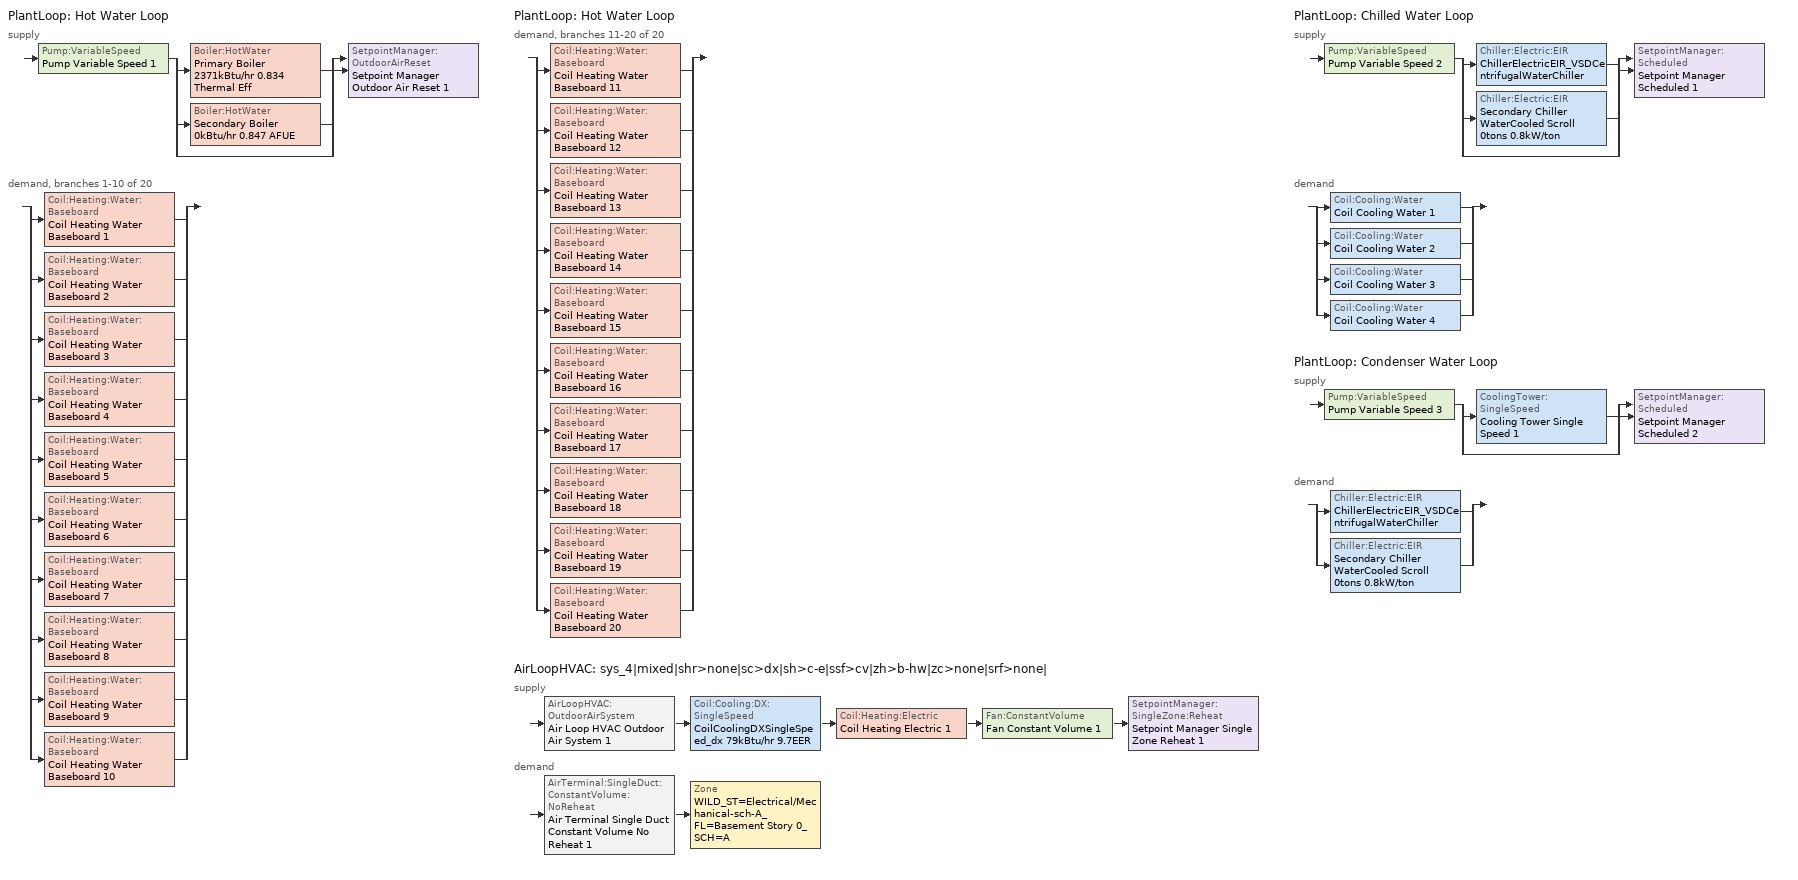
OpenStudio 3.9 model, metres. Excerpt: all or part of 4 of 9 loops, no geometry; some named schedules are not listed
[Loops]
PlantLoop 'Hot Water Loop'
 supply: Pump:VariableSpeed 'Pump Variable Speed 1' > split
  | Boiler:HotWater 'Primary Boiler 2371kBtu/hr 0.834 Thermal Eff'
  | Boiler:HotWater 'Secondary Boiler 0kBtu/hr 0.847 AFUE'
  | bypass
  join > SetpointManager:OutdoorAirReset 'Setpoint Manager Outdoor Air Reset 1'
 demand, branches 1-10 of 20: split
  | Coil:Heating:Water:Baseboard 'Coil Heating Water Baseboard 1'
  | Coil:Heating:Water:Baseboard 'Coil Heating Water Baseboard 2'
  | Coil:Heating:Water:Baseboard 'Coil Heating Water Baseboard 3'
  | Coil:Heating:Water:Baseboard 'Coil Heating Water Baseboard 4'
  | Coil:Heating:Water:Baseboard 'Coil Heating Water Baseboard 5'
  | Coil:Heating:Water:Baseboard 'Coil Heating Water Baseboard 6'
  | Coil:Heating:Water:Baseboard 'Coil Heating Water Baseboard 7'
  | Coil:Heating:Water:Baseboard 'Coil Heating Water Baseboard 8'
  | Coil:Heating:Water:Baseboard 'Coil Heating Water Baseboard 9'
  | Coil:Heating:Water:Baseboard 'Coil Heating Water Baseboard 10'
PlantLoop 'Hot Water Loop'
 demand, branches 11-20 of 20: split
  | Coil:Heating:Water:Baseboard 'Coil Heating Water Baseboard 11'
  | Coil:Heating:Water:Baseboard 'Coil Heating Water Baseboard 12'
  | Coil:Heating:Water:Baseboard 'Coil Heating Water Baseboard 13'
  | Coil:Heating:Water:Baseboard 'Coil Heating Water Baseboard 14'
  | Coil:Heating:Water:Baseboard 'Coil Heating Water Baseboard 15'
  | Coil:Heating:Water:Baseboard 'Coil Heating Water Baseboard 16'
  | Coil:Heating:Water:Baseboard 'Coil Heating Water Baseboard 17'
  | Coil:Heating:Water:Baseboard 'Coil Heating Water Baseboard 18'
  | Coil:Heating:Water:Baseboard 'Coil Heating Water Baseboard 19'
  | Coil:Heating:Water:Baseboard 'Coil Heating Water Baseboard 20'
AirLoopHVAC 'sys_4|mixed|shr>none|sc>dx|sh>c-e|ssf>cv|zh>b-hw|zc>none|srf>none|'
 supply: AirLoopHVAC:OutdoorAirSystem 'Air Loop HVAC Outdoor Air System 1' > Coil:Cooling:DX:SingleSpeed 'CoilCoolingDXSingleSpeed_dx 79kBtu/hr 9.7EER' > Coil:Heating:Electric 'Coil Heating Electric 1' > Fan:ConstantVolume 'Fan Constant Volume 1' > SetpointManager:SingleZone:Reheat 'Setpoint Manager Single Zone Reheat 1'
 demand: AirTerminal:SingleDuct:ConstantVolume:NoReheat 'Air Terminal Single Duct Constant Volume No Reheat 1' > Zone 'WILD_ST=Electrical/Mechanical-sch-A_FL=Basement Story 0_SCH=A'
PlantLoop 'Chilled Water Loop'
 supply: Pump:VariableSpeed 'Pump Variable Speed 2' > split
  | Chiller:Electric:EIR 'ChillerElectricEIR_VSDCentrifugalWaterChiller'
  | Chiller:Electric:EIR 'Secondary Chiller WaterCooled Scroll 0tons 0.8kW/ton'
  | bypass
  join > SetpointManager:Scheduled 'Setpoint Manager Scheduled 1'
 demand: split
  | Coil:Cooling:Water 'Coil Cooling Water 1'
  | Coil:Cooling:Water 'Coil Cooling Water 2'
  | Coil:Cooling:Water 'Coil Cooling Water 3'
  | Coil:Cooling:Water 'Coil Cooling Water 4'
PlantLoop 'Condenser Water Loop'
 supply: Pump:VariableSpeed 'Pump Variable Speed 3' > split
  | CoolingTower:SingleSpeed 'Cooling Tower Single Speed 1'
  | bypass
  join > SetpointManager:Scheduled 'Setpoint Manager Scheduled 2'
 demand: split
  | Chiller:Electric:EIR 'ChillerElectricEIR_VSDCentrifugalWaterChiller'
  | Chiller:Electric:EIR 'Secondary Chiller WaterCooled Scroll 0tons 0.8kW/ton'
[Sizing:Zone]
WILD_ST=Electrical/Mechanical-sch-A_FL=Basement Story 0_SCH=A: Zone Cooling Design Supply Air Temperature Input Method=TemperatureDifference; Zone Cooling Design Supply Air Temperature {C}=14; Zone Cooling Design Supply Air Temperature Difference {deltaC}=11; Zone Heating Design Supply Air Temperature Input Method=TemperatureDifference; Zone Heating Design Supply Air Temperature {C}=40; Zone Heating Design Supply Air Temperature Difference {deltaC}=21; Zone Cooling Design Supply Air Humidity Ratio {kg-H2O/kg-air}=0.0085; Zone Heating Design Supply Air Humidity Ratio {kg-H2O/kg-air}=0.008; Zone Heating Sizing Factor=1.3; Zone Cooling Sizing Factor=1.1; Cooling Design Air Flow Method=DesignDay; Heating Design Air Flow Method=DesignDay; Account for Dedicated Outdoor Air System=No; Dedicated Outdoor Air System Control Strategy=NeutralSupplyAir; Dedicated Outdoor Air Low Setpoint Temperature for Design {C}=autosize; Dedicated Outdoor Air High Setpoint Temperature for Design {C}=autosize; Zone Load Sizing Method=Sensible Load Only No Latent Load; Zone Latent Cooling Design Supply Air Humidity Ratio Input Method=HumidityRatioDifference; Zone Cooling Design Supply Air Humidity Ratio Difference {kgWater/kgDryAir}=0.005; Zone Latent Heating Design Supply Air Humidity Ratio Input Method=HumidityRatioDifference; Zone Humidification Design Supply Air Humidity Ratio Difference {kgWater/kgDryAir}=0.005; Sizing Option=Coincident
[Zone equipment]
WILD_ST=Electrical/Mechanical-sch-A_FL=Basement Story 0_SCH=A: Zone HVAC Baseboard Convective Water 1, Air Terminal Single Duct Constant Volume No Reheat 1
[PlantLoop] Glycol Concentration=0; Plant Loop Volume {m3}=Autocalculate; Load Distribution Scheme=Optimal
Name | Fluid Type
Hot Water Loop | Water
Chilled Water Loop; Condenser Water Loop
[Sizing:Plant] Sizing Option=NonCoincident; Zone Timesteps in Averaging Window=1; Coincident Sizing Factor Mode=None
Name | Loop Type | Design Loop Exit Temperature {C} | Loop Design Temperature Difference {deltaC}
Hot Water Loop | Heating | 82 | 16
Chilled Water Loop | Cooling | 7 | 6
Condenser Water Loop | Condenser | 29 | 6
[Pump:VariableSpeed] Pump Control Type=Intermittent; Skin Loss Radiative Fraction=0.5; Design Power Sizing Method=PowerPerFlowPerPressure; Design Electric Power per Unit Flow Rate {W/(m3/s)}=348701.1; Design Shaft Power per Unit Flow Rate per Unit Head {W-s/m3-Pa}=1.28205; Design Minimum Flow Rate Fraction=0
Name | Motor Efficiency
Pump Variable Speed 1 | 0.895
Pump Variable Speed 2 | 0.936
Pump Variable Speed 3 | 0.954
[Boiler:HotWater] Fuel Type=FuelOilNo2; Normalized Boiler Efficiency Curve=BOILER-EFFFPLR-NECB2011; Water Outlet Upper Temperature Limit {C}=99; On Cycle Parasitic Electric Load {W}=0; Off Cycle Parasitic Fuel Load {W}=0; Sizing Factor=1
Name | Nominal Capacity {W} | Nominal Thermal Efficiency | Minimum Part Load Ratio | Boiler Flow Mode
Primary Boiler 2371kBtu/hr 0.834 Thermal Eff | 694942 | 0.834 | 0.25 | LeavingSetpointModulated
Secondary Boiler 0kBtu/hr 0.847 AFUE | 0.001 | 0.847 |  | ConstantFlow
[SetpointManager:OutdoorAirReset]
Setpoint Manager Outdoor Air Reset 1: Control Variable=Temperature; Setpoint at Outdoor Low Temperature {C}=82; Outdoor Low Temperature {C}=-16; Setpoint at Outdoor High Temperature {C}=60; Outdoor High Temperature {C}=0; Setpoint Node or NodeList=Hot Water Loop Supply Outlet Node
[AirLoopHVAC]
sys_4|mixed|shr>none|sc>dx|sh>c-e|ssf>cv|zh>b-hw|zc>none|srf>none|: Availability Schedule=sys_4|mixed|shr>none|sc>dx|sh>c-e|ssf>cv|zh>b-hw|zc>none|srf>none| Occ Sch; Design Supply Air Flow Rate {m3/s}=autosize; Design Return Air Flow Fraction of Supply Air Flow=1
[Sizing:System]
sys_4|mixed|shr>none|sc>dx|sh>c-e|ssf>cv|zh>b-hw|zc>none|srf>none|: Type of Load to Size On=Sensible; Design Outdoor Air Flow Rate {m3/s}=Autosize; Central Heating Maximum System Air Flow Ratio=1; Preheat Design Temperature {C}=7; Preheat Design Humidity Ratio {kg-H2O/kg-Air}=0.008; Precool Design Temperature {C}=13; Precool Design Humidity Ratio {kg-H2O/kg-Air}=0.008; Central Cooling Design Supply Air Temperature {C}=13; Central Heating Design Supply Air Temperature {C}=43; Sizing Option=NonCoincident; 100% Outdoor Air in Cooling=No; 100% Outdoor Air in Heating=No; Central Cooling Design Supply Air Humidity Ratio {kg-H2O/kg-Air}=0.0085; Central Heating Design Supply Air Humidity Ratio {kg-H2O/kg-Air}=0.008; Cooling Design Air Flow Method=DesignDay; Cooling Design Air Flow Rate {m3/s}=0; Heating Design Air Flow Method=DesignDay; Heating Design Air Flow Rate {m3/s}=0; System Outdoor Air Method=ZoneSum; Zone Maximum Outdoor Air Fraction=1; Cooling Supply Air Flow Rate Per Floor Area {m3/s-m2}=0.00996765; Cooling Fraction of Autosized Cooling Supply Air Flow Rate=1; Cooling Supply Air Flow Rate Per Unit Cooling Capacity {m3/s-W}=3.94755e-05; Heating Supply Air Flow Rate Per Floor Area {m3/s-m2}=0.00996765; Heating Fraction of Autosized Heating Supply Air Flow Rate=1; Heating Fraction of Autosized Cooling Supply Air Flow Rate=1; Heating Supply Air Flow Rate Per Unit Heating Capacity {m3/s-W}=3.15882e-05; Cooling Design Capacity Method=CoolingDesignCapacity; Cooling Design Capacity {W}=autosize; Cooling Design Capacity Per Floor Area {W/m2}=234.7; Fraction of Autosized Cooling Design Capacity=1; Heating Design Capacity Method=HeatingDesignCapacity; Heating Design Capacity {W}=autosize; Heating Design Capacity Per Floor Area {W/m2}=157; Fraction of Autosized Heating Design Capacity=1; Central Cooling Capacity Control Method=OnOff; Occupant Diversity=autosize
[Fan:ConstantVolume]
Fan Constant Volume 1: Availability Schedule=Always On Discrete; Fan Total Efficiency=0.39975; Pressure Rise {Pa}=640; Maximum Flow Rate {m3/s}=AutoSize; Motor Efficiency=0.615
[Coil:Cooling:DX:SingleSpeed]
CoilCoolingDXSingleSpeed_dx 79kBtu/hr 9.7EER: Availability Schedule=Always On Discrete; Rated Total Cooling Capacity {W}=autosize; Rated Sensible Heat Ratio=autosize; Rated COP {W/W}=3.36681; Rated Air Flow Rate {m3/s}=autosize; Rated Evaporator Fan Power Per Volume Flow Rate 2017 {W/(m3/s)}=773.3; Rated Evaporator Fan Power Per Volume Flow Rate 2023 {W/(m3/s)}=934.4; Total Cooling Capacity Function of Temperature Curve=DXCOOL-NECB2011-REF-CAPFT; Total Cooling Capacity Function of Flow Fraction Curve=DXCOOL-NECB2011-REF-CAPFFLOW; Energy Input Ratio Function of Temperature Curve=DXCOOL-NECB2011-REF-COOLEIRFT; Energy Input Ratio Function of Flow Fraction Curve=DXCOOL-NECB2011-REF-COOLEIRFFLOW; Part Load Fraction Correlation Curve=DXCOOL-NECB2011-REF-COOLPLFFPLR; Minimum Outdoor Dry-Bulb Temperature for Compressor Operation {C}=-25; Nominal Time for Condensate Removal to Begin {s}=0; Ratio of Initial Moisture Evaporation Rate and Steady State Latent Capacity=0; Maximum Cycling Rate {cycles/hr}=0; Latent Capacity Time Constant {s}=0; Condenser Type=AirCooled; Evaporative Condenser Effectiveness=0.9; Evaporative Condenser Air Flow Rate {m3/s}=autosize; Evaporative Condenser Pump Rated Power Consumption {W}=autosize; Crankcase Heater Capacity {W}=0; Maximum Outdoor Dry-Bulb Temperature for Crankcase Heater Operation {C}=10; Basin Heater Capacity {W/K}=0; Basin Heater Setpoint Temperature {C}=2
[Coil:Heating:Electric]
Coil Heating Electric 1: Availability Schedule=Always On Discrete
[Controller:OutdoorAir]
Controller Outdoor Air 1: Minimum Outdoor Air Flow Rate {m3/s}=autosize; Maximum Outdoor Air Flow Rate {m3/s}=Autosize; Economizer Control Type=DifferentialEnthalpy; Economizer Control Action Type=ModulateFlow; Lockout Type=NoLockout; Minimum Limit Type=FixedMinimum; Minimum Outdoor Air Schedule=sys_4|mixed|shr>none|sc>dx|sh>c-e|ssf>cv|zh>b-hw|zc>none|srf>none| Occ Sch; Controller Mechanical Ventilation=Controller Mechanical Ventilation 1; High Humidity Control=No; High Humidity Outdoor Air Flow Ratio=1; Control High Indoor Humidity Based on Outdoor Humidity Ratio=Yes; Heat Recovery Bypass Control Type=BypassWhenWithinEconomizerLimits; Economizer Operation Staging=InterlockedWithMechanicalCooling
[Controller:MechanicalVentilation]
Controller Mechanical Ventilation 1: Availability Schedule=Always On Discrete; System Outdoor Air Method=ZoneSum
[AirLoopHVAC:OutdoorAirSystem]
Air Loop HVAC Outdoor Air System 1: Controller=Controller Outdoor Air 1
[SetpointManager:SingleZone:Reheat]
Setpoint Manager Single Zone Reheat 1: Minimum Supply Air Temperature {C}=13; Maximum Supply Air Temperature {C}=43; Control Zone=WILD_ST=Electrical/Mechanical-sch-A_FL=Basement Story 0_SCH=A; Setpoint Node or NodeList=sys_4|mixed|shr>none|sc>dx|sh>c-e|ssf>cv|zh>b-hw|zc>none|srf>none| Supply Outlet Node
[Coil:Heating:Water:Baseboard] Heating Design Capacity Method=HeatingDesignCapacity; Heating Design Capacity {W}=autosize; Heating Design Capacity Per Floor Area {W/m2}=0; Fraction of Autosized Heating Design Capacity=0.8
Coil Heating Water Baseboard 1; Coil Heating Water Baseboard 2; Coil Heating Water Baseboard 3; Coil Heating Water Baseboard 4; Coil Heating Water Baseboard 5; Coil Heating Water Baseboard 6; Coil Heating Water Baseboard 7; Coil Heating Water Baseboard 8; Coil Heating Water Baseboard 9; Coil Heating Water Baseboard 10; Coil Heating Water Baseboard 11; Coil Heating Water Baseboard 12; Coil Heating Water Baseboard 13; Coil Heating Water Baseboard 14; Coil Heating Water Baseboard 15; Coil Heating Water Baseboard 16; Coil Heating Water Baseboard 17; Coil Heating Water Baseboard 18; Coil Heating Water Baseboard 19; Coil Heating Water Baseboard 20
[ZoneHVAC:Baseboard:Convective:Water] Availability Schedule=Always On Discrete
Name | Heating Coil
Zone HVAC Baseboard Convective Water 1 | Coil Heating Water Baseboard 1
Zone HVAC Baseboard Convective Water 2 | Coil Heating Water Baseboard 2
Zone HVAC Baseboard Convective Water 3 | Coil Heating Water Baseboard 3
Zone HVAC Baseboard Convective Water 4 | Coil Heating Water Baseboard 4
Zone HVAC Baseboard Convective Water 5 | Coil Heating Water Baseboard 5
Zone HVAC Baseboard Convective Water 6 | Coil Heating Water Baseboard 6
Zone HVAC Baseboard Convective Water 7 | Coil Heating Water Baseboard 7
Zone HVAC Baseboard Convective Water 8 | Coil Heating Water Baseboard 8
Zone HVAC Baseboard Convective Water 9 | Coil Heating Water Baseboard 9
Zone HVAC Baseboard Convective Water 10 | Coil Heating Water Baseboard 10
Zone HVAC Baseboard Convective Water 11 | Coil Heating Water Baseboard 11
Zone HVAC Baseboard Convective Water 12 | Coil Heating Water Baseboard 12
Zone HVAC Baseboard Convective Water 13 | Coil Heating Water Baseboard 13
Zone HVAC Baseboard Convective Water 14 | Coil Heating Water Baseboard 14
Zone HVAC Baseboard Convective Water 15 | Coil Heating Water Baseboard 15
Zone HVAC Baseboard Convective Water 16 | Coil Heating Water Baseboard 16
Zone HVAC Baseboard Convective Water 17 | Coil Heating Water Baseboard 17
Zone HVAC Baseboard Convective Water 18 | Coil Heating Water Baseboard 18
Zone HVAC Baseboard Convective Water 19 | Coil Heating Water Baseboard 19
Zone HVAC Baseboard Convective Water 20 | Coil Heating Water Baseboard 20
[AirTerminal:SingleDuct:ConstantVolume:NoReheat]
Air Terminal Single Duct Constant Volume No Reheat 1: Availability Schedule=Always On Discrete; Maximum Air Flow Rate {m3/s}=AutoSize
[Chiller:Electric:EIR] Reference Chilled Water Flow Rate {m3/s}=Autosize; Condenser Type=WaterCooled; Condenser Heat Recovery Relative Capacity Fraction=1; Condenser Flow Control=ConstantFlow; Condenser Minimum Flow Fraction=0.2; Thermosiphon Minimum Temperature Difference=0
Name | Reference Capacity {W} | Reference COP {W/W} | Reference Leaving Chilled Water Temperature {C} | Reference Entering Condenser Fluid Temperature {C} | Cooling Capacity Function of Temperature Curve | Electric Input to Cooling Output Ratio Function of Temperature Curve | Electric Input to Cooling Output Ratio Function of Part Load Ratio Curve | Minimum Part Load Ratio | Maximum Part Load Ratio | Optimum Part Load Ratio | Minimum Unloading Ratio | Fraction of Compressor Electric Consumption Rejected by Condenser | Leaving Chilled Water Lower Temperature Limit {C} | Chiller Flow Mode | Design Heat Recovery Water Flow Rate {m3/s} | Basin Heater Setpoint Temperature {C}
ChillerElectricEIR_VSDCentrifugalWaterChiller | 2.08118e+06 | 9.54 | 5.56 | 12.78 | ElectricEIRChiller York YT 2233kW/9.54COP/VSD CAPFT_2 | ElectricEIRChiller York YT 2233kW/9.54COP/VSD EIRFT_2 | ElectricEIRChiller York YT 2233kW/9.54COP/VSD EIRFPLR_2 | 0.1 | 1.04 | 1 | 0.1 | 1 | 2 | ConstantFlow | 0
Secondary Chiller WaterCooled Scroll 0tons 0.8kW/ton | 0.001 | 4.5032 |  |  | WaterCooled_Scroll_CAPFT_NECB2011 | WaterCooled_Scroll_EIRFT_NECB2011 | WaterCooled_Scroll_EIRFPLR_NECB2011 | 0.25 |  |  | 0.25 |  |  | LeavingSetpointModulated | Autosize | 10
[SetpointManager:Scheduled] Control Variable=Temperature
Name | Schedule | Setpoint Node or NodeList
Setpoint Manager Scheduled 1 | CHW Temp | Chilled Water Loop Supply Outlet Node
Setpoint Manager Scheduled 2 | CW Temp | Condenser Water Loop Supply Outlet Node
[CoolingTower:SingleSpeed]
Cooling Tower Single Speed 1: Design Water Flow Rate {m3/s}=autosize; Design Air Flow Rate {m3/s}=autosize; Fan Power at Design Air Flow Rate {W}=autosize; U-Factor Times Area Value at Design Air Flow Rate {W/K}=autosize; Air Flow Rate in Free Convection Regime {m3/s}=autosize; U-Factor Times Area Value at Free Convection Air Flow Rate {W/K}=autosize; Performance Input Method=UFactorTimesAreaAndDesignWaterFlowRate; Free Convection Capacity {W}=0; Basin Heater Capacity {W/K}=0; Basin Heater Setpoint Temperature {C}=2; Evaporation Loss Mode=LossFactor; Evaporation Loss Factor {percent/K}=0.2; Drift Loss Percent {percent}=0.008; Blowdown Calculation Mode=ConcentrationRatio; Blowdown Concentration Ratio=3; Capacity Control=FanCycling; Number of Cells=2; Cell Control=MinimalCell; Cell Minimum  Water Flow Rate Fraction=0.33; Cell Maximum Water Flow Rate Fraction=2.5; Sizing Factor=1; Free Convection Air Flow Rate Sizing Factor=0.1; Free Convection U-Factor Times Area Value Sizing Factor=0.1; Heat Rejection Capacity and Nominal Capacity Sizing Ratio=1.25; Free Convection Nominal Capacity Sizing Factor=0.1; Design Inlet Air Dry-Bulb Temperature {C}=35; Design Inlet Air Wet-Bulb Temperature {C}=24; Design Approach Temperature {deltaC}=5; Design Range Temperature {deltaC}=6
[Coil:Cooling:Water] Availability Schedule=Always On Discrete
Coil Cooling Water 1; Coil Cooling Water 2; Coil Cooling Water 3; Coil Cooling Water 4
[Controller:WaterCoil] Action=Reverse
Name | Water Coil
Controller Water Coil 1 | Coil Cooling Water 1
Controller Water Coil 2 | Coil Cooling Water 2
Controller Water Coil 3 | Coil Cooling Water 3
Controller Water Coil 4 | Coil Cooling Water 4
[Schedule:Ruleset]
Name | Default Day Schedule | Summer Design Day Schedule | Winter Design Day Schedule
CHW Temp | Schedule Day 3
CW Temp | Schedule Day 4
sys_4|mixed|shr>none|sc>dx|sh>c-e|ssf>cv|zh>b-hw|zc>none|srf>none| Occ Sch | sys_4|mixed|shr>none|sc>dx|sh>c-e|ssf>cv|zh>b-hw|zc>none|srf>none| Occ Sch Default | sys_4|mixed|shr>none|sc>dx|sh>c-e|ssf>cv|zh>b-hw|zc>none|srf>none| Occ Sch Summer Design Day | sys_4|mixed|shr>none|sc>dx|sh>c-e|ssf>cv|zh>b-hw|zc>none|srf>none| Occ Sch Winter Design Day
[Schedule:Day]
Schedule Day 3: 1, 0, 7, 2, 0, 7, 3, 0, 7, 4, 0, 7, 5, 0, 7, 6, 0, 7, 7, 0, 7, 8, 0, 7, 9, 0, 7, 10, 0, 7, 11, 0, 7, 12, 0, 7, 13, 0, 7, 14, 0, 7, 15, 0, 7, 16, 0, 7, 17, 0, 7, 18, 0, 7, 19, 0, 7, 20, 0, 7, 21, 0, 7, 22, 0, 7, 23, 0, 7, 24, 0, 7
Schedule Day 4: 1, 0, 29, 2, 0, 29, 3, 0, 29, 4, 0, 29, 5, 0, 29, 6, 0, 29, 7, 0, 29, 8, 0, 29, 9, 0, 29, 10, 0, 29, 11, 0, 29, 12, 0, 29, 13, 0, 29, 14, 0, 29, 15, 0, 29, 16, 0, 29, 17, 0, 29, 18, 0, 29, 19, 0, 29, 20, 0, 29, 21, 0, 29, 22, 0, 29, 23, 0, 29, 24, 0, 29
sys_4|mixed|shr>none|sc>dx|sh>c-e|ssf>cv|zh>b-hw|zc>none|srf>none| Occ Sch Default: 8, 0, 0, 19, 0, 1, 24, 0, 0
sys_4|mixed|shr>none|sc>dx|sh>c-e|ssf>cv|zh>b-hw|zc>none|srf>none| Occ Sch Winter Design Day; sys_4|mixed|shr>none|sc>dx|sh>c-e|ssf>cv|zh>b-hw|zc>none|srf>none| Occ Sch Summer Design Day: 24, 0, 1
[Schedule:Rule] Date Specification Type=DateRange; Start Month=1; End Month=12
Name | Schedule Ruleset | Rule Order | Day Schedule | Apply Sunday | Apply Monday | Apply Tuesday | Apply Wednesday | Apply Thursday | Apply Friday | Apply Saturday | Start Day | End Day
wkdCHW Temp rule | CHW Temp | 2 | wkdCHW Temp 1 | No | Yes | Yes | Yes | Yes | Yes | No | 1 | 31
satCHW Temprule | CHW Temp | 1 | satCHW Temp 1 | No | No | No | No | No | No | Yes | 1 | 31
sunCHW Temprule | CHW Temp | 0 | sunCHW Temp 1 | Yes | No | No | No | No | No | No | 1 | 31
wkdCW Temp rule | CW Temp | 2 | wkdCW Temp 1 | No | Yes | Yes | Yes | Yes | Yes | No | 1 | 31
Schedule Rule 20 | sys_4|mixed|shr>none|sc>dx|sh>c-e|ssf>cv|zh>b-hw|zc>none|srf>none| Occ Sch | 1 | Schedule Day 7 |  |  |  |  |  |  | Yes | 7 | 30
Schedule Rule 21 | sys_4|mixed|shr>none|sc>dx|sh>c-e|ssf>cv|zh>b-hw|zc>none|srf>none| Occ Sch | 0 | Schedule Day 8 | Yes |  |  |  |  |  |  | 1 | 31
[Schedule:Constant]
Always On Discrete: Value=1
[Curve:Biquadratic]
Name | Coefficient1 Constant | Coefficient2 x | Coefficient3 x**2 | Coefficient4 y | Coefficient5 y**2 | Coefficient6 x*y | Minimum Value of x | Maximum Value of x | Minimum Value of y | Maximum Value of y
DXCOOL-NECB2011-REF-CAPFT | 0.867905 | 0.0142459 | 0.00055436 | -0.0075575 | 3.3e-05 | -0.0001918 | 13 | 24 | 24 | 46
DXCOOL-NECB2011-REF-COOLEIRFT | 0.114171 | 0.0281822 | -0.0004199 | 0.0214108 | 0.000161028 | -0.000679104 | 13 | 24 | 24 | 46
WaterCooled_Scroll_CAPFT_NECB2011 | 0.94418 | 0.0337102 | 9.75564e-05 | -0.00322114 | -4.91832e-05 | -0.000177584 | 5 | 10 | 24 | 35
WaterCooled_Scroll_EIRFT_NECB2011 | 0.727393 | -0.0118922 | 0.000541177 | 0.00187934 | 0.000473461 | -0.000711472 | 5 | 10 | 24 | 35
ElectricEIRChiller York YT 2233kW/9.54COP/VSD CAPFT_2 | 0.758574 | -0.0512783 | 0.0058486 | 0.0423554 | -0.00160656 | 0.000936459 | 5.56 | 8.89 | 12.78 | 29.44
ElectricEIRChiller York YT 2233kW/9.54COP/VSD EIRFT_2 | 0.756341 | -0.0196662 | -0.000392749 | 0.0297361 | 0.000129923 | -0.000432536 | 5.56 | 8.89 | 12.78 | 29.44
[Curve:Quadratic]
Name | Coefficient1 Constant | Coefficient2 x | Coefficient3 x**2 | Minimum Value of x | Maximum Value of x
DXCOOL-NECB2011-REF-CAPFFLOW | 0.8 | 0.2 | 0 | 0.5 | 1.5
DXCOOL-NECB2011-REF-COOLEIRFFLOW | 1.1552 | -0.1808 | 0.0256 | 0.5 | 1.5
WaterCooled_Scroll_EIRFPLR_NECB2011 | 0.04412 | 0.640367 | 0.319555 | 0 | 1
ElectricEIRChiller York YT 2233kW/9.54COP/VSD EIRFPLR_2 | 0.0691714 | 0.174334 | 0.752406 | 0.1 | 1.04
[Curve:Cubic] Maximum Value of x=1
Name | Coefficient1 Constant | Coefficient2 x | Coefficient3 x**2 | Coefficient4 x**3 | Minimum Value of x
DXCOOL-NECB2011-REF-COOLPLFFPLR | 0.0277 | 4.9151 | -8.184 | 4.2702 | 0.7
BOILER-EFFFPLR-NECB2011 | 0.3831 | 2.0567 | -2.6469 | 1.2148 | 0
